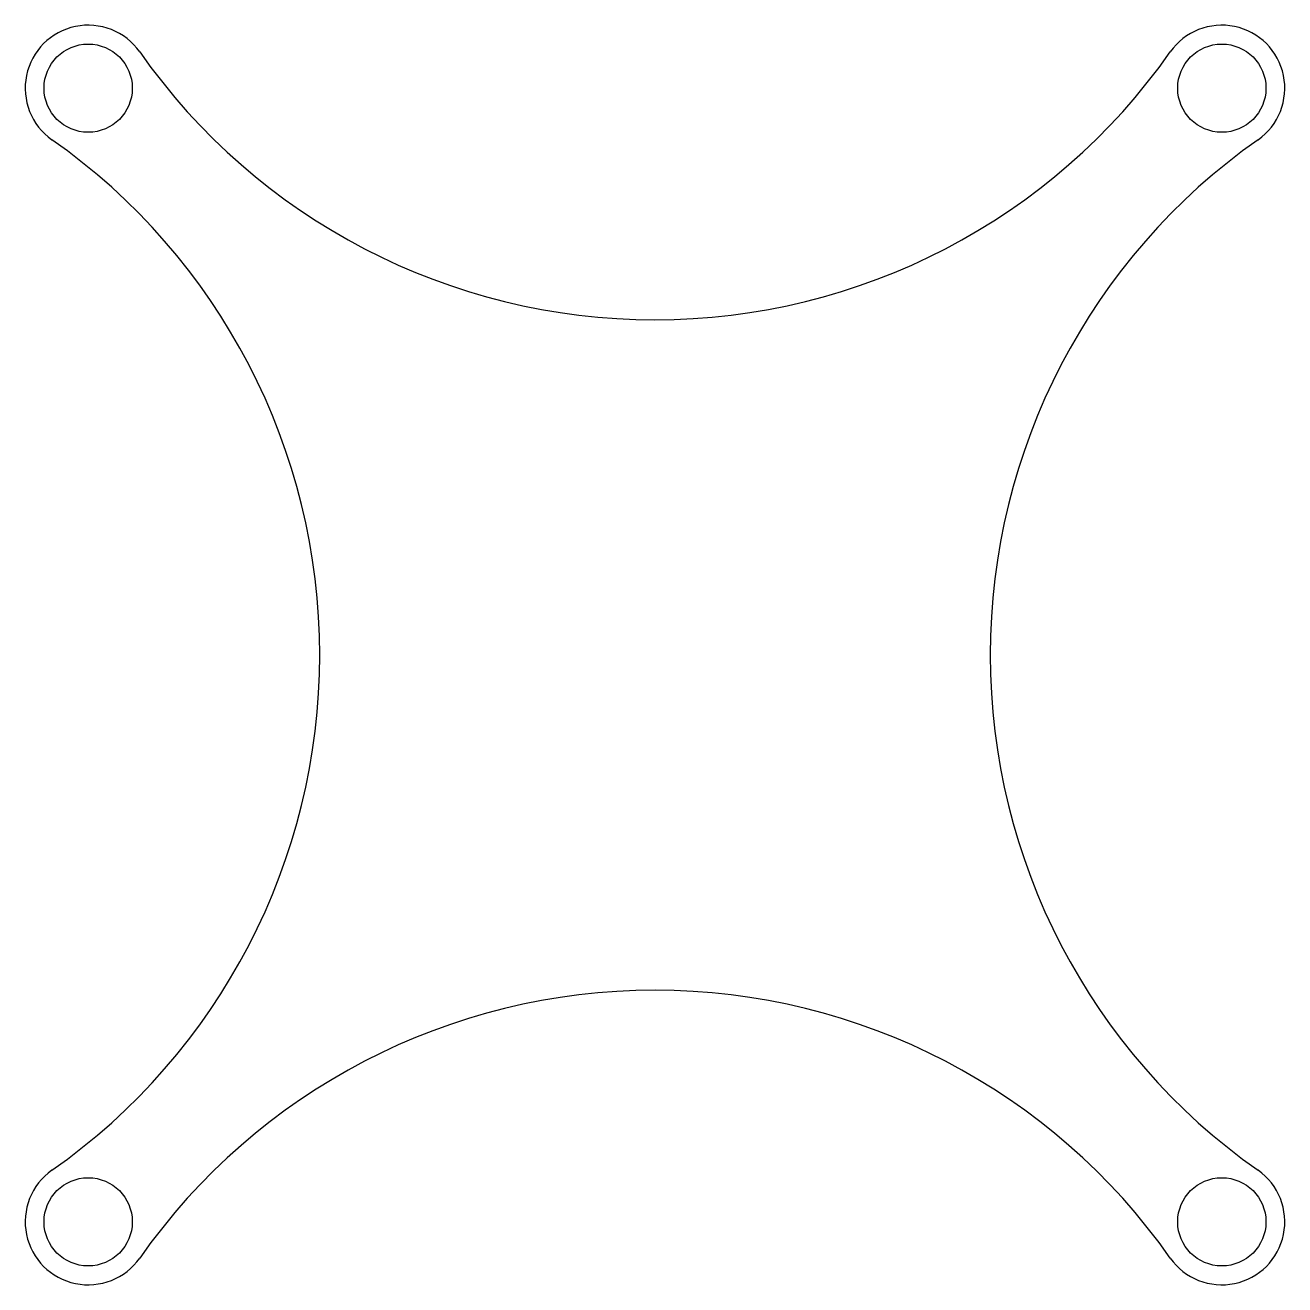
# Model space of a CAD drawing. Header units: millimetres. Extents: x -5 to 95, y -5 to 95.
import ezdxf

# ---------------------------------------------------------------- set-up
doc = ezdxf.new("R2010")
doc.units = ezdxf.units.MM

msp = doc.modelspace()

# ---------------------------------------------------------------- linework, layer by layer
for centre in [(0, 90), (90, 90), (0, 0), (90, 0)]:
    msp.add_circle(centre, 3.5)
for centre, radius, start, end in [((0, 90), 5, 35.0968, 234.9032), ((90, 90), 5, 305.0968, 144.9032), ((45, 121.62), 50, 215.0968, 324.9032), ((-31.62, 45), 50, 305.0968, 54.9032), ((121.62, 45), 50, 125.0968, 234.9032), ((45, -31.62), 50, 35.0968, 144.9032), ((0, 0), 5, 125.0968, 324.9032), ((90, 0), 5, 215.0968, 54.9032)]:
    msp.add_arc(centre, radius, start, end)

doc.saveas('drawing.dxf')
